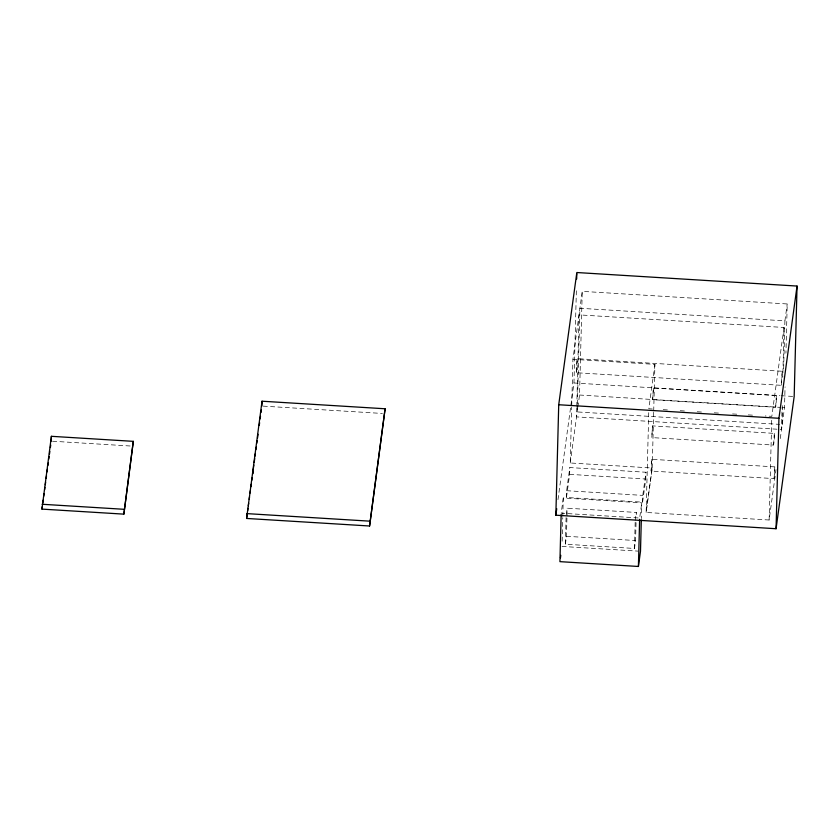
<?xml version="1.0" encoding="UTF-8"?>
<svg xmlns="http://www.w3.org/2000/svg" width="839" height="839" viewBox="0 0 839 839"><rect width="100%" height="100%" fill="white"/><g stroke="black" fill="none" stroke-linecap="round" stroke-linejoin="round"><path stroke-width="0.63" stroke-dasharray="4.2 3.15" d="M576.76 407.733L576.54 416.889L781.529 429.484L782.032 408.562M576.792 406.433L579.015 314.877L784.004 327.472L782.797 377.172M562.151 541.207L562.759 517.642M562.791 516.331L563.273 497.999L641.751 502.823L641.342 518.533M566.472 497.485L566.65 490.71L569.817 467.564L645.957 472.242L645.778 479.027L642.611 502.162L566.472 497.485L569.639 474.35L569.817 467.564M636.046 522.655L635.574 540.536L634.494 548.465L565.381 544.217L566.115 516.121L567.195 508.193L636.308 512.44L636.172 517.548M565.381 544.217L566.472 536.289L566.965 517.128M566.996 515.849L567.195 508.193M653.675 412.295L652.218 468.015L570.226 462.981L571.674 407.261M571.716 405.961L572.922 359.312L582.235 291.364L787.223 303.959L785.933 353.198M557.977 499.645L573.96 382.972L576.393 289.424M577.389 405.457L577.222 411.939L779.599 424.366M577.421 404.157L579.917 308.27L784.905 320.865L787.223 303.959M577.882 407.104L579.539 395.022L582.235 291.364M634.494 548.465L635.186 521.648M642.611 502.162L642.789 495.388L645.957 472.242M648.736 412.673L646.135 512.451L652.218 468.015L646.061 512.451L769.122 520.012L776.033 469.578M653.707 411.005L654.923 364.357L572.922 359.312M769.122 520.012L771.754 418.934M782.21 424.524L782.777 402.5M783.657 368.803L784.905 320.865M780.291 438.535L784.517 407.618L785.063 386.884M563.273 497.999L561.186 513.206L639.664 518.03L641.751 502.823M570.226 462.981L577.714 408.31M654.923 364.357L648.83 408.782L652.763 409.023M635.228 520.369L636.308 512.44M784.004 327.472L771.828 416.343L765.283 415.945M781.466 385.153L782.252 371.258L577.274 358.662L576.896 360.529L576.383 372.726L781.361 385.321M653.424 388.09L652.679 399.7L775.666 407.261L776.232 402.5L776.337 395.557L653.35 388.006L652.679 399.7M652.48 425.887L651.809 437.591L773.621 445.069L774.292 438.787L774.292 433.375L652.48 425.887L651.809 437.591M776.337 395.557L775.666 407.261M774.292 433.375L773.621 445.069M651.819 459.321L651.106 471.046L774.093 478.608L774.754 472.724L774.806 466.883L651.819 459.321L651.106 471.046M774.806 466.883L774.093 478.608M576.383 372.726L577.274 358.662M782.252 371.258L781.287 385.017M573.96 382.972L779.84 395.62M781.14 395.704L792.876 396.428M579.539 395.022L780.606 407.376M781.906 407.46L784.517 407.618M663.23 409.673L669.763 410.072M680.24 410.711L686.774 411.12M697.24 411.76L703.785 412.159M714.251 412.809L720.795 413.208M732.573 413.931L737.806 414.256M748.273 414.896L754.817 415.295M263.205 406.128L382.385 413.459M52.563 441.23L133.181 446.18M569.639 474.35L645.778 479.027M566.65 490.71L642.789 495.388M566.472 536.289L635.574 540.536M562.015 546.441L637.871 551.108"/><path stroke-width="1.26" d="M41.95 509.105L51.389 436.311L133.307 441.345L123.868 514.139L41.95 509.105L42.296 506.546M51.263 441.157L51.389 436.311M123.868 514.139L133.307 441.345M246.593 518.45L262.03 401.21L385.101 408.771L369.579 526.001L246.593 518.45L247.117 514.643M252.801 469.169L252.675 474.014L252.948 471.445M261.904 406.055L262.03 401.21M369.579 526.001L385.101 408.771M555.848 515.198L558.722 404.744L576.833 272.528L797.05 286.057L794.176 396.501L776.065 528.727L555.848 515.198L556.739 508.717M561.155 514.517L559.928 561.648L638.406 566.472L640.493 551.265L641.311 519.844M576.666 279.02L576.802 273.829M638.406 566.472L639.633 519.341M776.065 528.727L778.938 418.283L797.05 286.057M42.831 502.697L43.177 500.128M43.701 496.289L44.058 493.72M44.582 489.871L44.939 487.312M45.285 484.743L45.642 482.184M46.166 478.335L46.512 475.765M47.047 471.927L47.393 469.358M47.917 465.509L48.274 462.95M48.798 459.101L49.155 456.542M49.501 453.972L49.858 451.413M50.382 447.565L50.728 444.995M253.483 467.596L253.829 465.037M254.186 462.467L254.71 458.618M255.056 456.059L255.413 453.49M255.937 449.652L256.294 447.082M256.818 443.233L257.164 440.674M257.521 438.105L258.045 434.266M259.272 425.289L259.629 422.72M260.153 418.871L260.499 416.312M261.034 412.463L261.38 409.904M247.631 510.825L247.977 508.287M248.334 505.749L248.68 503.211M249.204 499.404L249.55 496.866M250.064 493.059L250.421 490.521M250.934 486.704L251.291 484.166M251.805 480.359L252.151 477.821M560.452 557.851L560.798 555.313M558.722 404.744L778.938 418.283M246.718 513.604L369.705 521.155M42.076 504.26L123.994 509.294"/></g></svg>
